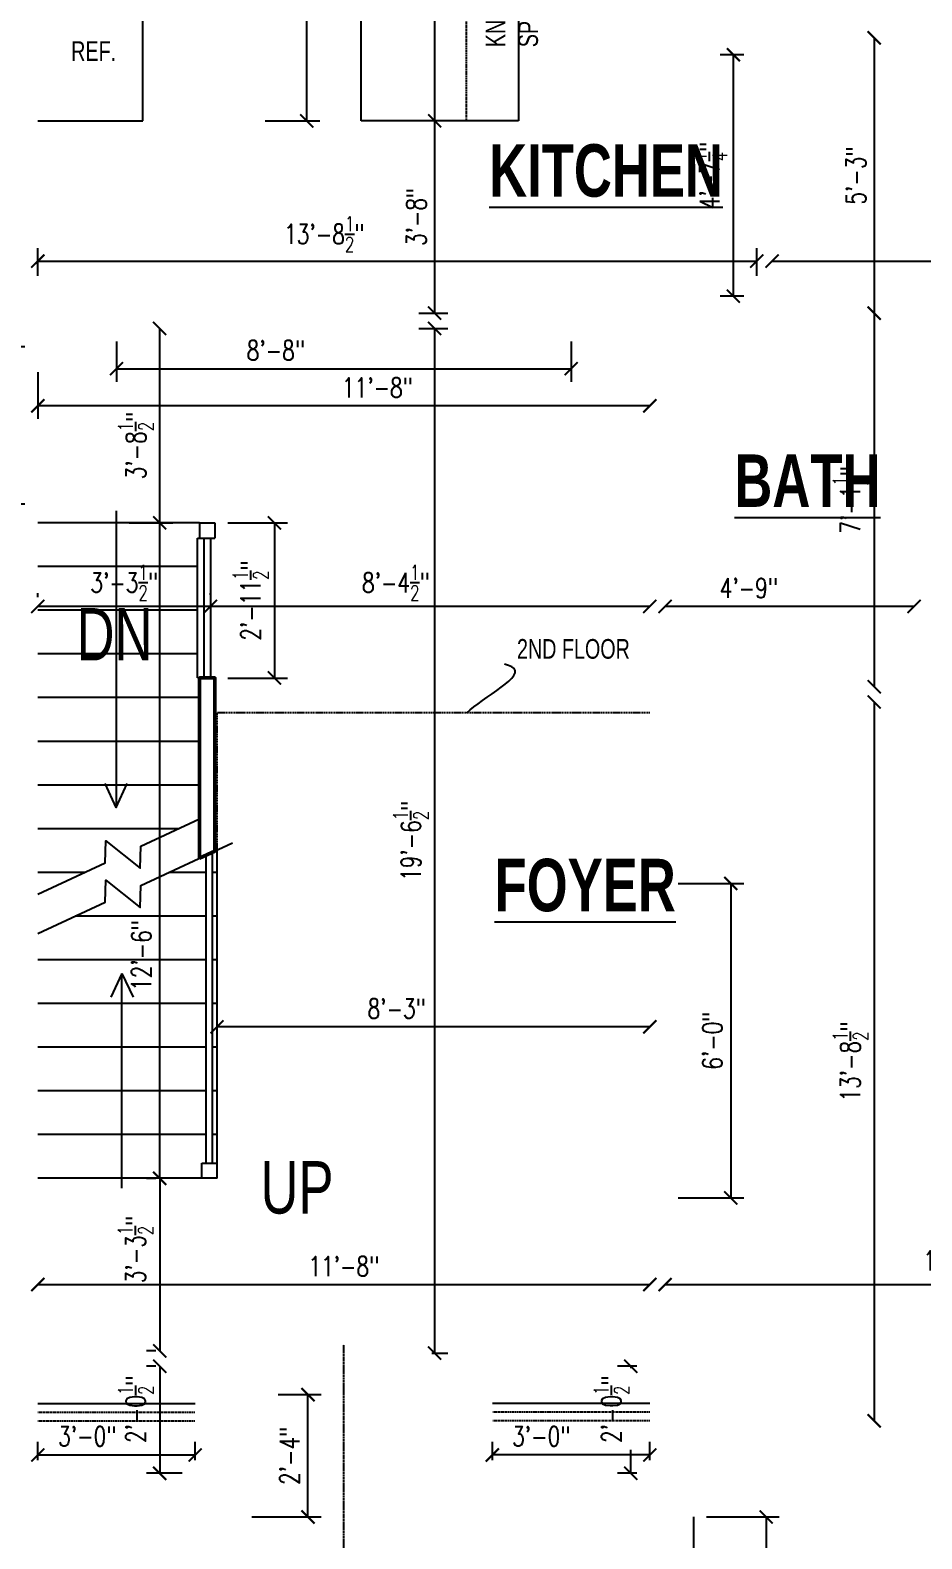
# Model space of a CAD drawing. Header units: inches. Extents: x 43 to 7578, y 1297 to 3809.
# Drawn here: x 532.2 to 736.2, y 1531.6 to 1876.9 of the extents above; entities that cross this region are included whole.
import ezdxf

# ---------------------------------------------------------------- set-up
doc = ezdxf.new("R2010")
doc.units = ezdxf.units.IN
doc.header["$LTSCALE"] = 0.5
doc.header["$MEASUREMENT"] = 0
for name, pattern in [('CENTER2', [1.125, 0.75, -0.125, 0.125, -0.125]), ('DASHED', [0.75, 0.5, -0.25]), ('HIDDEN2', [0.1875, 0.125, -0.0625])]:
    doc.linetypes.add(name, pattern=pattern)
doc.layers.add('A-Wall', color=113, linetype='Continuous', lineweight=50)
doc.styles.add('Annotative', font='romans.shx', dxfattribs={"width": 0.75})
doc.styles.add('Arch-Dim', font='romans.shx', dxfattribs={"width": 0.75})
doc.dimstyles.new('Annotative', dxfattribs={"dimscale": 96, "dimtxt": 0.09375, "dimasz": 0.0625, "dimexe": 0.0625, "dimexo": 0.0625, "dimgap": 0.03125, "dimtad": 1, "dimdec": 4, "dimzin": 3, "dimdsep": 46, "dimlunit": 4, "dimtxsty": 'Arch-Dim', "dimblk": 'ARCHTICK', "dimcen": 0.09375, "dimazin": 2, "dimtfac": 0.75, "dimtdec": 4, "dimtix": 1, "dimtmove": 2, "dimatfit": 3, "dimfxl": 1, "dimtolj": 1, "dimtzin": 0, "dimarcsym": 0})
doc.dimstyles.new('Annotative$7', dxfattribs={"dimscale": 96, "dimtxt": 0.09375, "dimasz": 0.0625, "dimexe": 0.0625, "dimexo": 0.0625, "dimgap": 0.03125, "dimtad": 0, "dimdec": 4, "dimzin": 3, "dimdsep": 46, "dimlunit": 4, "dimtxsty": 'Arch-Dim', "dimblk": 'ARCHTICK', "dimcen": 0.09375, "dimazin": 2, "dimtfac": 0.75, "dimtdec": 4, "dimtix": 1, "dimtmove": 2, "dimatfit": 3, "dimfxl": 1, "dimtolj": 1, "dimtzin": 0, "dimarcsym": 0})

# ---------------------------------------------------------------- blocks, each defined once
blk = doc.blocks.new('_ArchTick')
at = {"color": 0, "linetype": 'ByBlock', "const_width": 0.15}
blk.add_lwpolyline([(-0.5, -0.5), (0.5, 0.5)], dxfattribs=at)
blk = doc.blocks.new('*D209')
at = {"color": 0, "lineweight": -2, "transparency": 16777216}
for p, q in [((1007.95, 1759.83), (1007.95, 1369.59)), ((399.95, 1606.24), (399.95, 1369.59)), ((399.95, 1372.59), (1007.95, 1372.59))]:
    blk.add_line(p, q, dxfattribs=at)
at = {"layer": 'Defpoints', "color": 0, "transparency": 16777216}
for p in [(1007.95, 1762.83), (399.95, 1609.24), (1007.95, 1372.59)]:
    blk.add_point(p, dxfattribs=at)
at = {"color": 0, "lineweight": -2, "transparency": 16777216, "xscale": 3, "yscale": 3, "zscale": 3, "rotation": 180}
blk.add_blockref('_ArchTick', (399.95, 1372.59), dxfattribs=at)
at = {"color": 0, "lineweight": -2, "transparency": 16777216, "xscale": 3, "yscale": 3, "zscale": 3}
blk.add_blockref('_ArchTick', (1007.95, 1372.59), dxfattribs=at)
at = {"color": 0, "transparency": 16777216, "insert": (703.95, 1376.77), "char_height": 4.5, "attachment_point": 5, "style": 'Arch-Dim'}
blk.add_mtext('\\A1;50\'-8"', dxfattribs=at)
blk = doc.blocks.new('*D219')
at = {"color": 0, "lineweight": -2, "transparency": 16777216}
blk.add_line((734.45, 1745), (677.47, 1745), dxfattribs=at)
at = {"layer": 'Defpoints', "color": 0, "transparency": 16777216}
for p in [(677.47, 1745), (677.47, 1745), (734.45, 1745)]:
    blk.add_point(p, dxfattribs=at)
at = {"color": 0, "lineweight": -2, "transparency": 16777216, "xscale": 3, "yscale": 3, "zscale": 3, "rotation": 180}
blk.add_blockref('_ArchTick', (677.47, 1745), dxfattribs=at)
at = {"color": 0, "lineweight": -2, "transparency": 16777216, "xscale": 3, "yscale": 3, "zscale": 3}
blk.add_blockref('_ArchTick', (734.45, 1745), dxfattribs=at)
at = {"color": 0, "transparency": 16777216, "insert": (696.62, 1749.18), "char_height": 4.5, "attachment_point": 5, "style": 'Arch-Dim'}
blk.add_mtext('\\A1;4\'-9"', dxfattribs=at)
blk = doc.blocks.new('*D220')
at = {"color": 0, "lineweight": -2, "transparency": 16777216}
for p, q in [((573.45, 1747.62), (573.45, 1748)), ((673.97, 1745), (573.45, 1745))]:
    blk.add_line(p, q, dxfattribs=at)
at = {"layer": 'Defpoints', "color": 0, "transparency": 16777216}
for p in [(573.45, 1745), (573.45, 1744.62), (673.97, 1745)]:
    blk.add_point(p, dxfattribs=at)
at = {"color": 0, "lineweight": -2, "transparency": 16777216, "xscale": 3, "yscale": 3, "zscale": 3, "rotation": 180}
blk.add_blockref('_ArchTick', (573.45, 1745), dxfattribs=at)
at = {"color": 0, "lineweight": -2, "transparency": 16777216, "xscale": 3, "yscale": 3, "zscale": 3}
blk.add_blockref('_ArchTick', (673.97, 1745), dxfattribs=at)
at = {"color": 0, "transparency": 16777216, "insert": (615.86, 1750.44), "char_height": 4.5, "attachment_point": 5, "style": 'Arch-Dim'}
blk.add_mtext('\\A1;8\'-4{\\H0.750000x;\\S1/2;}"', dxfattribs=at)
blk = doc.blocks.new('*D221')
at = {"color": 0, "lineweight": -2, "transparency": 16777216}
for p, q in [((533.95, 1747.12), (533.95, 1748)), ((573.45, 1747.62), (573.45, 1748)), ((573.45, 1745), (533.95, 1745))]:
    blk.add_line(p, q, dxfattribs=at)
at = {"layer": 'Defpoints', "color": 0, "transparency": 16777216}
for p in [(533.95, 1745), (533.95, 1744.12), (573.45, 1744.62)]:
    blk.add_point(p, dxfattribs=at)
at = {"color": 0, "lineweight": -2, "transparency": 16777216, "xscale": 3, "yscale": 3, "zscale": 3, "rotation": 180}
blk.add_blockref('_ArchTick', (533.95, 1745), dxfattribs=at)
at = {"color": 0, "lineweight": -2, "transparency": 16777216, "xscale": 3, "yscale": 3, "zscale": 3}
blk.add_blockref('_ArchTick', (573.45, 1745), dxfattribs=at)
at = {"color": 0, "transparency": 16777216, "insert": (553.7, 1750.44), "char_height": 4.5, "attachment_point": 5, "style": 'Arch-Dim'}
blk.add_mtext('\\A1;3\'-3{\\H0.750000x;\\S1/2;}"', dxfattribs=at)
blk = doc.blocks.new('*D224')
at = {"color": 0, "lineweight": -2, "transparency": 16777216}
for p, q in [((533.95, 1549.62), (533.95, 1553.81)), ((569.95, 1549.62), (569.95, 1553.81)), ((533.95, 1550.81), (569.95, 1550.81))]:
    blk.add_line(p, q, dxfattribs=at)
at = {"layer": 'Defpoints', "color": 0, "transparency": 16777216}
for p in [(569.95, 1550.81), (533.95, 1546.62), (569.95, 1546.62)]:
    blk.add_point(p, dxfattribs=at)
at = {"color": 0, "lineweight": -2, "transparency": 16777216, "xscale": 3, "yscale": 3, "zscale": 3, "rotation": 180}
blk.add_blockref('_ArchTick', (533.95, 1550.81), dxfattribs=at)
at = {"color": 0, "lineweight": -2, "transparency": 16777216, "xscale": 3, "yscale": 3, "zscale": 3}
blk.add_blockref('_ArchTick', (569.95, 1550.81), dxfattribs=at)
at = {"color": 0, "transparency": 16777216, "insert": (545.26, 1555.1), "char_height": 4.5, "attachment_point": 5, "style": 'Arch-Dim'}
blk.add_mtext('\\A1;3\'-0"', dxfattribs=at)
blk = doc.blocks.new('*D225')
at = {"color": 0, "lineweight": -2, "transparency": 16777216}
for p, q in [((560.95, 1571.12), (558.83, 1571.12)), ((561.83, 1571.12), (561.83, 1546.62)), ((566.95, 1546.62), (558.83, 1546.62))]:
    blk.add_line(p, q, dxfattribs=at)
at = {"layer": 'Defpoints', "color": 0, "transparency": 16777216}
for p in [(563.95, 1571.12), (561.83, 1546.62), (569.95, 1546.62)]:
    blk.add_point(p, dxfattribs=at)
at = {"color": 0, "lineweight": -2, "transparency": 16777216, "xscale": 3, "yscale": 3, "zscale": 3}
for p, rotation in [((561.83, 1571.12), 90), ((561.83, 1546.62), 270)]:
    blk.add_blockref('_ArchTick', p, dxfattribs=dict(at, rotation=rotation))
at = {"color": 0, "transparency": 16777216, "insert": (556.36, 1561.27), "char_height": 4.5, "attachment_point": 5, "rotation": 90, "style": 'Arch-Dim'}
blk.add_mtext('\\A1;2\'-0{\\H0.750000x;\\S1/2;}"', dxfattribs=at)
blk = doc.blocks.new('*D226')
at = {"color": 0, "lineweight": -2, "transparency": 16777216}
for p, q in [((637.95, 1549.63), (637.95, 1553.81)), ((673.97, 1549.63), (673.97, 1553.81)), ((673.97, 1550.81), (637.95, 1550.81))]:
    blk.add_line(p, q, dxfattribs=at)
at = {"layer": 'Defpoints', "color": 0, "transparency": 16777216}
for p in [(637.95, 1550.81), (637.95, 1546.63), (673.97, 1546.63)]:
    blk.add_point(p, dxfattribs=at)
at = {"color": 0, "lineweight": -2, "transparency": 16777216, "xscale": 3, "yscale": 3, "zscale": 3, "rotation": 180}
blk.add_blockref('_ArchTick', (637.95, 1550.81), dxfattribs=at)
at = {"color": 0, "lineweight": -2, "transparency": 16777216, "xscale": 3, "yscale": 3, "zscale": 3}
blk.add_blockref('_ArchTick', (673.97, 1550.81), dxfattribs=at)
at = {"color": 0, "transparency": 16777216, "insert": (649.13, 1555.08), "char_height": 4.5, "attachment_point": 5, "style": 'Arch-Dim'}
blk.add_mtext('\\A1;3\'-0"', dxfattribs=at)
blk = doc.blocks.new('*D227')
at = {"color": 0, "lineweight": -2, "transparency": 16777216}
for p, q in [((670.97, 1571.12), (666.61, 1571.12)), ((669.61, 1571.12), (669.61, 1570.66)), ((669.61, 1546.63), (669.61, 1551.95)), ((670.97, 1546.63), (666.61, 1546.63))]:
    blk.add_line(p, q, dxfattribs=at)
at = {"layer": 'Defpoints', "color": 0, "transparency": 16777216}
for p in [(673.97, 1571.12), (669.61, 1546.63), (673.97, 1546.63)]:
    blk.add_point(p, dxfattribs=at)
at = {"color": 0, "lineweight": -2, "transparency": 16777216, "xscale": 3, "yscale": 3, "zscale": 3}
for p, rotation in [((669.61, 1571.12), 90), ((669.61, 1546.63), 270)]:
    blk.add_blockref('_ArchTick', p, dxfattribs=dict(at, rotation=rotation))
at = {"color": 0, "transparency": 16777216, "insert": (665.19, 1561.3), "char_height": 4.5, "attachment_point": 5, "rotation": 90, "style": 'Arch-Dim'}
blk.add_mtext('\\A1;2\'-0{\\H0.750000x;\\S1/2;}"', dxfattribs=at)
blk = doc.blocks.new('*D228')
at = {"color": 0, "lineweight": -2, "transparency": 16777216}
blk.add_line((533.95, 1589.81), (673.97, 1589.81), dxfattribs=at)
at = {"layer": 'Defpoints', "color": 0, "transparency": 16777216}
for p in [(533.95, 1589.81), (673.97, 1589.81), (673.97, 1589.81)]:
    blk.add_point(p, dxfattribs=at)
at = {"color": 0, "lineweight": -2, "transparency": 16777216, "xscale": 3, "yscale": 3, "zscale": 3, "rotation": 180}
blk.add_blockref('_ArchTick', (533.95, 1589.81), dxfattribs=at)
at = {"color": 0, "lineweight": -2, "transparency": 16777216, "xscale": 3, "yscale": 3, "zscale": 3}
blk.add_blockref('_ArchTick', (673.97, 1589.81), dxfattribs=at)
at = {"color": 0, "transparency": 16777216, "insert": (603.96, 1593.99), "char_height": 4.5, "attachment_point": 5, "style": 'Arch-Dim'}
blk.add_mtext('\\A1;11\'-8"', dxfattribs=at)
blk = doc.blocks.new('*D229')
at = {"color": 0, "lineweight": -2, "transparency": 16777216}
blk.add_line((677.47, 1589.81), (813.95, 1589.81), dxfattribs=at)
at = {"layer": 'Defpoints', "color": 0, "transparency": 16777216}
for p in [(677.47, 1589.81), (813.95, 1589.81), (813.95, 1589.81)]:
    blk.add_point(p, dxfattribs=at)
at = {"color": 0, "lineweight": -2, "transparency": 16777216, "xscale": 3, "yscale": 3, "zscale": 3, "rotation": 180}
blk.add_blockref('_ArchTick', (677.47, 1589.81), dxfattribs=at)
at = {"color": 0, "lineweight": -2, "transparency": 16777216, "xscale": 3, "yscale": 3, "zscale": 3}
blk.add_blockref('_ArchTick', (813.95, 1589.81), dxfattribs=at)
at = {"color": 0, "transparency": 16777216, "insert": (745.71, 1595.25), "char_height": 4.5, "attachment_point": 5, "style": 'Arch-Dim'}
blk.add_mtext('\\A1;11\'-4{\\H0.750000x;\\S1/2;}"', dxfattribs=at)
blk = doc.blocks.new('*D233')
at = {"color": 0, "lineweight": -2, "transparency": 16777216}
blk.add_line((725.3, 1875.12), (725.3, 1812.12), dxfattribs=at)
at = {"layer": 'Defpoints', "color": 0, "transparency": 16777216}
for p in [(725.3, 1875.12), (725.3, 1812.12), (725.3, 1812.12)]:
    blk.add_point(p, dxfattribs=at)
at = {"color": 0, "lineweight": -2, "transparency": 16777216, "xscale": 3, "yscale": 3, "zscale": 3}
for p, rotation in [((725.3, 1875.12), 90), ((725.3, 1812.12), 270)]:
    blk.add_blockref('_ArchTick', p, dxfattribs=dict(at, rotation=rotation))
at = {"color": 0, "transparency": 16777216, "insert": (721.12, 1843.62), "char_height": 4.5, "attachment_point": 5, "rotation": 90, "style": 'Arch-Dim'}
blk.add_mtext('\\A1;5\'-3"', dxfattribs=at)
blk = doc.blocks.new('*D234')
at = {"color": 0, "lineweight": -2, "transparency": 16777216}
blk.add_line((725.3, 1812.12), (725.3, 1726.62), dxfattribs=at)
at = {"layer": 'Defpoints', "color": 0, "transparency": 16777216}
for p in [(725.3, 1812.12), (725.3, 1726.62), (725.3, 1726.62)]:
    blk.add_point(p, dxfattribs=at)
at = {"color": 0, "lineweight": -2, "transparency": 16777216, "xscale": 3, "yscale": 3, "zscale": 3}
for p, rotation in [((725.3, 1812.12), 90), ((725.3, 1726.62), 270)]:
    blk.add_blockref('_ArchTick', p, dxfattribs=dict(at, rotation=rotation))
at = {"color": 0, "transparency": 16777216, "insert": (719.86, 1769.38), "char_height": 4.5, "attachment_point": 5, "rotation": 90, "style": 'Arch-Dim'}
blk.add_mtext('\\A1;7\'-1{\\H0.750000x;\\S1/2;}"', dxfattribs=at)
blk = doc.blocks.new('*D235')
at = {"color": 0, "lineweight": -2, "transparency": 16777216}
blk.add_line((725.3, 1723.12), (725.3, 1558.62), dxfattribs=at)
at = {"layer": 'Defpoints', "color": 0, "transparency": 16777216}
for p in [(725.3, 1723.12), (725.3, 1558.62), (725.3, 1558.62)]:
    blk.add_point(p, dxfattribs=at)
at = {"color": 0, "lineweight": -2, "transparency": 16777216, "xscale": 3, "yscale": 3, "zscale": 3}
for p, rotation in [((725.3, 1723.12), 90), ((725.3, 1558.62), 270)]:
    blk.add_blockref('_ArchTick', p, dxfattribs=dict(at, rotation=rotation))
at = {"color": 0, "transparency": 16777216, "insert": (719.86, 1640.88), "char_height": 4.5, "attachment_point": 5, "rotation": 90, "style": 'Arch-Dim'}
blk.add_mtext('\\A1;13\'-8{\\H0.750000x;\\S1/2;}"', dxfattribs=at)
blk = doc.blocks.new('*D239')
at = {"color": 0, "lineweight": -2, "transparency": 16777216}
for p, q in [((624.74, 1940.12), (624.74, 1856.12)), ((622.95, 1856.12), (621.74, 1856.12))]:
    blk.add_line(p, q, dxfattribs=at)
at = {"layer": 'Defpoints', "color": 0, "transparency": 16777216}
for p in [(624.74, 1940.12), (624.74, 1856.12), (625.95, 1856.12)]:
    blk.add_point(p, dxfattribs=at)
at = {"color": 0, "lineweight": -2, "transparency": 16777216, "xscale": 3, "yscale": 3, "zscale": 3}
for p, rotation in [((624.74, 1940.12), 90), ((624.74, 1856.12), 270)]:
    blk.add_blockref('_ArchTick', p, dxfattribs=dict(at, rotation=rotation))
at = {"color": 0, "transparency": 16777216, "insert": (620.56, 1891.29), "char_height": 4.5, "attachment_point": 5, "rotation": 90, "style": 'Arch-Dim'}
blk.add_mtext('\\A1;7\'-0"', dxfattribs=at)
blk = doc.blocks.new('*D240')
at = {"color": 0, "lineweight": -2, "transparency": 16777216}
for p, q in [((622.95, 1856.12), (621.74, 1856.12)), ((624.74, 1856.12), (624.74, 1812.12)), ((621.14, 1812.12), (627.74, 1812.12))]:
    blk.add_line(p, q, dxfattribs=at)
at = {"layer": 'Defpoints', "color": 0, "transparency": 16777216}
for p in [(625.95, 1856.12), (618.14, 1812.12), (624.74, 1812.12)]:
    blk.add_point(p, dxfattribs=at)
at = {"color": 0, "lineweight": -2, "transparency": 16777216, "xscale": 3, "yscale": 3, "zscale": 3}
for p, rotation in [((624.74, 1856.12), 90), ((624.74, 1812.12), 270)]:
    blk.add_blockref('_ArchTick', p, dxfattribs=dict(at, rotation=rotation))
at = {"color": 0, "transparency": 16777216, "insert": (620.56, 1834.12), "char_height": 4.5, "attachment_point": 5, "rotation": 90, "style": 'Arch-Dim'}
blk.add_mtext('\\A1;3\'-8"', dxfattribs=at)
blk = doc.blocks.new('*D241')
at = {"color": 0, "lineweight": -2, "transparency": 16777216}
for p, q in [((621.14, 1808.62), (627.74, 1808.62)), ((624.74, 1808.62), (624.74, 1574.12)), ((624.08, 1574.12), (627.74, 1574.12))]:
    blk.add_line(p, q, dxfattribs=at)
at = {"layer": 'Defpoints', "color": 0, "transparency": 16777216}
for p in [(618.14, 1808.62), (621.08, 1574.12), (624.74, 1574.12)]:
    blk.add_point(p, dxfattribs=at)
at = {"color": 0, "lineweight": -2, "transparency": 16777216, "xscale": 3, "yscale": 3, "zscale": 3}
for p, rotation in [((624.74, 1808.62), 90), ((624.74, 1574.12), 270)]:
    blk.add_blockref('_ArchTick', p, dxfattribs=dict(at, rotation=rotation))
at = {"color": 0, "transparency": 16777216, "insert": (619.31, 1691.38), "char_height": 4.5, "attachment_point": 5, "rotation": 90, "style": 'Arch-Dim'}
blk.add_mtext('\\A1;19\'-6{\\H0.750000x;\\S1/2;}"', dxfattribs=at)
blk = doc.blocks.new('*D247')
at = {"color": 0, "lineweight": -2, "transparency": 16777216}
for p, q in [((533.95, 1820.62), (533.95, 1827.02)), ((698.45, 1820.62), (698.45, 1827.02)), ((533.95, 1824.02), (698.45, 1824.02))]:
    blk.add_line(p, q, dxfattribs=at)
at = {"layer": 'Defpoints', "color": 0, "transparency": 16777216}
for p in [(698.45, 1824.02), (533.95, 1817.62), (698.45, 1817.62)]:
    blk.add_point(p, dxfattribs=at)
at = {"color": 0, "lineweight": -2, "transparency": 16777216, "xscale": 3, "yscale": 3, "zscale": 3, "rotation": 180}
blk.add_blockref('_ArchTick', (533.95, 1824.02), dxfattribs=at)
at = {"color": 0, "lineweight": -2, "transparency": 16777216, "xscale": 3, "yscale": 3, "zscale": 3}
blk.add_blockref('_ArchTick', (698.45, 1824.02), dxfattribs=at)
at = {"color": 0, "transparency": 16777216, "insert": (599.5, 1830.2), "char_height": 4.5, "attachment_point": 5, "style": 'Arch-Dim'}
blk.add_mtext('\\A1;13\'-8{\\H0.750000x;\\S1/2;}"', dxfattribs=at)
blk = doc.blocks.new('*D248')
at = {"color": 0, "lineweight": -2, "transparency": 16777216}
blk.add_line((701.95, 1824.02), (797.95, 1824.02), dxfattribs=at)
at = {"layer": 'Defpoints', "color": 0, "transparency": 16777216}
for p in [(701.95, 1824.02), (797.95, 1824.02), (797.95, 1824.02)]:
    blk.add_point(p, dxfattribs=at)
at = {"color": 0, "lineweight": -2, "transparency": 16777216, "xscale": 3, "yscale": 3, "zscale": 3, "rotation": 180}
blk.add_blockref('_ArchTick', (701.95, 1824.02), dxfattribs=at)
at = {"color": 0, "lineweight": -2, "transparency": 16777216, "xscale": 3, "yscale": 3, "zscale": 3}
blk.add_blockref('_ArchTick', (797.95, 1824.02), dxfattribs=at)
at = {"color": 0, "transparency": 16777216, "insert": (749.95, 1828.2), "char_height": 4.5, "attachment_point": 5, "style": 'Arch-Dim'}
blk.add_mtext('\\A1;8\'-0"', dxfattribs=at)
blk = doc.blocks.new('*D249')
at = {"color": 0, "lineweight": -2, "transparency": 16777216}
for p, q in [((574.95, 1648.62), (574.95, 1651.78)), ((673.97, 1648.78), (574.95, 1648.78))]:
    blk.add_line(p, q, dxfattribs=at)
at = {"layer": 'Defpoints', "color": 0, "transparency": 16777216}
for p in [(574.95, 1648.78), (673.97, 1648.78), (574.95, 1645.62)]:
    blk.add_point(p, dxfattribs=at)
at = {"color": 0, "lineweight": -2, "transparency": 16777216, "xscale": 3, "yscale": 3, "zscale": 3, "rotation": 180}
blk.add_blockref('_ArchTick', (574.95, 1648.78), dxfattribs=at)
at = {"color": 0, "lineweight": -2, "transparency": 16777216, "xscale": 3, "yscale": 3, "zscale": 3}
blk.add_blockref('_ArchTick', (673.97, 1648.78), dxfattribs=at)
at = {"color": 0, "transparency": 16777216, "insert": (616.04, 1652.96), "char_height": 4.5, "attachment_point": 5, "style": 'Arch-Dim'}
blk.add_mtext('\\A1;8\'-3"', dxfattribs=at)
blk = doc.blocks.new('*D250')
at = {"color": 0, "lineweight": -2, "transparency": 16777216}
for p, q in [((533.95, 1798.62), (533.95, 1787.9)), ((673.97, 1790.9), (533.95, 1790.9))]:
    blk.add_line(p, q, dxfattribs=at)
at = {"layer": 'Defpoints', "color": 0, "transparency": 16777216}
for p in [(533.95, 1801.62), (533.95, 1790.9), (673.97, 1790.9)]:
    blk.add_point(p, dxfattribs=at)
at = {"color": 0, "lineweight": -2, "transparency": 16777216, "xscale": 3, "yscale": 3, "zscale": 3, "rotation": 180}
blk.add_blockref('_ArchTick', (533.95, 1790.9), dxfattribs=at)
at = {"color": 0, "lineweight": -2, "transparency": 16777216, "xscale": 3, "yscale": 3, "zscale": 3}
blk.add_blockref('_ArchTick', (673.97, 1790.9), dxfattribs=at)
at = {"color": 0, "transparency": 16777216, "insert": (611.63, 1795.08), "char_height": 4.5, "attachment_point": 5, "style": 'Arch-Dim'}
blk.add_mtext('\\A1;11\'-8"', dxfattribs=at)
blk = doc.blocks.new('*D264')
at = {"color": 0, "lineweight": -2, "transparency": 16777216}
for p, q in [((695.45, 1871.25), (690.09, 1871.25)), ((693.09, 1816), (693.09, 1871.25)), ((695.45, 1816), (690.09, 1816))]:
    blk.add_line(p, q, dxfattribs=at)
at = {"layer": 'Defpoints', "color": 0, "transparency": 16777216}
for p in [(693.09, 1871.25), (698.45, 1871.25), (698.45, 1816)]:
    blk.add_point(p, dxfattribs=at)
at = {"color": 0, "lineweight": -2, "transparency": 16777216, "xscale": 3, "yscale": 3, "zscale": 3}
for p, rotation in [((693.09, 1871.25), 90), ((693.09, 1816), 270)]:
    blk.add_blockref('_ArchTick', p, dxfattribs=dict(at, rotation=rotation))
at = {"color": 0, "transparency": 16777216, "insert": (687.65, 1843.62), "char_height": 4.5, "attachment_point": 5, "rotation": 90, "style": 'Arch-Dim'}
blk.add_mtext('\\A1;4\'-7{\\H0.750000x;\\S1/4;}"', dxfattribs=at)
blk = doc.blocks.new('*D474')
at = {"color": 0, "lineweight": -2, "transparency": 16777216}
for p, q in [((551.95, 1805.62), (551.95, 1796.41)), ((655.97, 1805.62), (655.97, 1796.41)), ((551.95, 1799.41), (655.97, 1799.41))]:
    blk.add_line(p, q, dxfattribs=at)
at = {"layer": 'Defpoints', "color": 0, "transparency": 16777216}
for p in [(551.95, 1808.62), (655.97, 1808.62), (655.97, 1799.41)]:
    blk.add_point(p, dxfattribs=at)
at = {"color": 0, "lineweight": -2, "transparency": 16777216, "xscale": 3, "yscale": 3, "zscale": 3, "rotation": 180}
blk.add_blockref('_ArchTick', (551.95, 1799.41), dxfattribs=at)
at = {"color": 0, "lineweight": -2, "transparency": 16777216, "xscale": 3, "yscale": 3, "zscale": 3}
blk.add_blockref('_ArchTick', (655.97, 1799.41), dxfattribs=at)
at = {"color": 0, "transparency": 16777216, "insert": (588.41, 1803.59), "char_height": 4.5, "attachment_point": 5, "style": 'Arch-Dim'}
blk.add_mtext('\\A1;8\'-8"', dxfattribs=at)
blk = doc.blocks.new('*D475')
at = {"color": 0, "lineweight": -2, "transparency": 16777216}
for p, q in [((680.47, 1681.62), (695.49, 1681.62)), ((692.49, 1681.62), (692.49, 1609.62)), ((680.47, 1609.62), (695.49, 1609.62))]:
    blk.add_line(p, q, dxfattribs=at)
at = {"layer": 'Defpoints', "color": 0, "transparency": 16777216}
for p in [(677.47, 1681.62), (677.47, 1609.62), (692.49, 1609.62)]:
    blk.add_point(p, dxfattribs=at)
at = {"color": 0, "lineweight": -2, "transparency": 16777216, "xscale": 3, "yscale": 3, "zscale": 3}
for p, rotation in [((692.49, 1681.62), 90), ((692.49, 1609.62), 270)]:
    blk.add_blockref('_ArchTick', p, dxfattribs=dict(at, rotation=rotation))
at = {"color": 0, "transparency": 16777216, "insert": (688.31, 1645.62), "char_height": 4.5, "attachment_point": 5, "rotation": 90, "style": 'Arch-Dim'}
blk.add_mtext('\\A1;6\'-0"', dxfattribs=at)
blk = doc.blocks.new('*D483')
at = {"color": 0, "lineweight": -2, "transparency": 16777216}
for p, q in [((585.93, 2006.12), (598.49, 2006.12)), ((595.49, 1856.12), (595.49, 2006.12)), ((585.93, 1856.12), (598.49, 1856.12))]:
    blk.add_line(p, q, dxfattribs=at)
at = {"layer": 'Defpoints', "color": 0, "transparency": 16777216}
for p in [(582.93, 2006.12), (595.49, 2006.12), (582.93, 1856.12)]:
    blk.add_point(p, dxfattribs=at)
at = {"color": 0, "lineweight": -2, "transparency": 16777216, "xscale": 3, "yscale": 3, "zscale": 3}
for p, rotation in [((595.49, 2006.12), 90), ((595.49, 1856.12), 270)]:
    blk.add_blockref('_ArchTick', p, dxfattribs=dict(at, rotation=rotation))
at = {"color": 0, "transparency": 16777216, "insert": (591.31, 1931.12), "char_height": 4.5, "attachment_point": 5, "rotation": 90, "style": 'Arch-Dim'}
blk.add_mtext('\\A1;12\'-6"', dxfattribs=at)
blk = doc.blocks.new('*D486')
at = {"color": 0, "lineweight": -2, "transparency": 16777216}
for p, q in [((554.87, 1764.12), (564.83, 1764.12)), ((561.83, 1614.12), (561.83, 1764.12)), ((560.95, 1614.12), (558.83, 1614.12))]:
    blk.add_line(p, q, dxfattribs=at)
at = {"layer": 'Defpoints', "color": 0, "transparency": 16777216}
for p in [(551.87, 1764.12), (561.83, 1764.12), (563.95, 1614.12)]:
    blk.add_point(p, dxfattribs=at)
at = {"color": 0, "lineweight": -2, "transparency": 16777216, "xscale": 3, "yscale": 3, "zscale": 3}
for p, rotation in [((561.83, 1764.12), 90), ((561.83, 1614.12), 270)]:
    blk.add_blockref('_ArchTick', p, dxfattribs=dict(at, rotation=rotation))
at = {"color": 0, "transparency": 16777216, "insert": (557.66, 1665.12), "char_height": 4.5, "attachment_point": 5, "rotation": 90, "style": 'Arch-Dim'}
blk.add_mtext('\\A1;12\'-6"', dxfattribs=at)
blk = doc.blocks.new('*D487')
at = {"color": 0, "lineweight": -2, "transparency": 16777216}
for p, q in [((561.83, 1764.12), (561.83, 1808.62)), ((554.87, 1764.12), (564.83, 1764.12))]:
    blk.add_line(p, q, dxfattribs=at)
at = {"layer": 'Defpoints', "color": 0, "transparency": 16777216}
for p in [(561.83, 1808.62), (561.83, 1808.62), (551.87, 1764.12)]:
    blk.add_point(p, dxfattribs=at)
at = {"color": 0, "lineweight": -2, "transparency": 16777216, "xscale": 3, "yscale": 3, "zscale": 3}
for p, rotation in [((561.83, 1808.62), 90), ((561.83, 1764.12), 270)]:
    blk.add_blockref('_ArchTick', p, dxfattribs=dict(at, rotation=rotation))
at = {"color": 0, "transparency": 16777216, "insert": (556.4, 1781.84), "char_height": 4.5, "attachment_point": 5, "rotation": 90, "style": 'Arch-Dim'}
blk.add_mtext('\\A1;3\'-8{\\H0.750000x;\\S1/2;}"', dxfattribs=at)
blk = doc.blocks.new('*D488')
at = {"color": 0, "lineweight": -2, "transparency": 16777216}
for p, q in [((577.45, 1764.12), (591.08, 1764.12)), ((588.08, 1764.12), (588.08, 1728.62)), ((577.45, 1728.62), (591.08, 1728.62))]:
    blk.add_line(p, q, dxfattribs=at)
at = {"layer": 'Defpoints', "color": 0, "transparency": 16777216}
for p in [(574.45, 1764.12), (574.45, 1728.62), (588.08, 1728.62)]:
    blk.add_point(p, dxfattribs=at)
at = {"color": 0, "lineweight": -2, "transparency": 16777216, "xscale": 3, "yscale": 3, "zscale": 3}
for p, rotation in [((588.08, 1764.12), 90), ((588.08, 1728.62), 270)]:
    blk.add_blockref('_ArchTick', p, dxfattribs=dict(at, rotation=rotation))
at = {"color": 0, "transparency": 16777216, "insert": (582.65, 1746.37), "char_height": 4.5, "attachment_point": 5, "rotation": 90, "style": 'Arch-Dim'}
blk.add_mtext('\\A1;2\'-11{\\H0.750000x;\\S1/2;}"', dxfattribs=at)
blk = doc.blocks.new('*D493')
at = {"color": 0, "lineweight": -2, "transparency": 16777216}
for p, q in [((560.95, 1614.12), (558.83, 1614.12)), ((561.83, 1614.12), (561.83, 1574.62)), ((560.95, 1574.62), (558.83, 1574.62))]:
    blk.add_line(p, q, dxfattribs=at)
at = {"layer": 'Defpoints', "color": 0, "transparency": 16777216}
for p in [(563.95, 1614.12), (561.83, 1574.62), (563.95, 1574.62)]:
    blk.add_point(p, dxfattribs=at)
at = {"color": 0, "lineweight": -2, "transparency": 16777216, "xscale": 3, "yscale": 3, "zscale": 3}
for p, rotation in [((561.83, 1614.12), 90), ((561.83, 1574.62), 270)]:
    blk.add_blockref('_ArchTick', p, dxfattribs=dict(at, rotation=rotation))
at = {"color": 0, "transparency": 16777216, "insert": (556.32, 1597.86), "char_height": 4.5, "attachment_point": 5, "rotation": 90, "style": 'Arch-Dim'}
blk.add_mtext('\\A1;3\'-3{\\H0.750000x;\\S1/2;}"', dxfattribs=at)
blk = doc.blocks.new('*D502')
at = {"color": 0, "lineweight": -2, "transparency": 16777216}
for p, q in [((530.95, 1804.38), (521.73, 1804.38)), ((524.73, 1804.38), (524.73, 1768.38)), ((530.95, 1768.38), (521.73, 1768.38))]:
    blk.add_line(p, q, dxfattribs=at)
at = {"layer": 'Defpoints', "color": 0, "transparency": 16777216}
for p in [(533.95, 1804.38), (524.73, 1768.38), (533.95, 1768.38)]:
    blk.add_point(p, dxfattribs=at)
at = {"color": 0, "lineweight": -2, "transparency": 16777216, "xscale": 3, "yscale": 3, "zscale": 3}
for p, rotation in [((524.73, 1804.38), 90), ((524.73, 1768.38), 270)]:
    blk.add_blockref('_ArchTick', p, dxfattribs=dict(at, rotation=rotation))
at = {"color": 0, "transparency": 16777216, "insert": (520.55, 1778.2), "char_height": 4.5, "attachment_point": 5, "rotation": 90, "style": 'Arch-Dim'}
blk.add_mtext('\\A1;3\'-0"', dxfattribs=at)
blk = doc.blocks.new('*D779')
at = {"color": 0, "lineweight": -2, "transparency": 16777216}
for p, q in [((588.95, 1564.62), (598.76, 1564.62)), ((595.76, 1536.62), (595.76, 1564.62)), ((582.95, 1536.62), (598.76, 1536.62))]:
    blk.add_line(p, q, dxfattribs=at)
at = {"layer": 'Defpoints', "color": 0, "transparency": 16777216}
for p in [(585.95, 1564.62), (595.76, 1564.62), (579.95, 1536.62)]:
    blk.add_point(p, dxfattribs=at)
at = {"color": 0, "lineweight": -2, "transparency": 16777216, "xscale": 3, "yscale": 3, "zscale": 3}
for p, rotation in [((595.76, 1564.62), 90), ((595.76, 1536.62), 270)]:
    blk.add_blockref('_ArchTick', p, dxfattribs=dict(at, rotation=rotation))
at = {"color": 0, "transparency": 16777216, "insert": (591.59, 1550.62), "char_height": 4.5, "attachment_point": 5, "rotation": 90, "style": 'Arch-Dim'}
blk.add_mtext('\\A1;2\'-4"', dxfattribs=at)
blk = doc.blocks.new('*D802')
at = {"color": 0, "lineweight": -2, "transparency": 16777216}
for p, q in [((686.97, 1536.63), (703.6, 1536.63)), ((700.6, 1536.63), (700.6, 1470.63)), ((686.97, 1470.63), (703.6, 1470.63))]:
    blk.add_line(p, q, dxfattribs=at)
at = {"layer": 'Defpoints', "color": 0, "transparency": 16777216}
for p in [(683.97, 1536.63), (683.97, 1470.63), (700.6, 1470.63)]:
    blk.add_point(p, dxfattribs=at)
at = {"color": 0, "lineweight": -2, "transparency": 16777216, "xscale": 3, "yscale": 3, "zscale": 3}
for p, rotation in [((700.6, 1536.63), 90), ((700.6, 1470.63), 270)]:
    blk.add_blockref('_ArchTick', p, dxfattribs=dict(at, rotation=rotation))
at = {"color": 0, "transparency": 16777216, "insert": (696.43, 1503.63), "char_height": 4.5, "attachment_point": 5, "rotation": 90, "style": 'Arch-Dim'}
blk.add_mtext('\\A1;5\'-6"', dxfattribs=at)

msp = doc.modelspace()

# ---------------------------------------------------------------- linework, layer by layer
for p, q in [((557.95449, 1856.125), (557.95449, 1982.125)), ((607.95449, 1856.125), (607.95449, 1940.125)), ((643.95449, 1940.125), (643.95449, 1856.125)), ((533.95449, 1856.125), (557.95449, 1856.125)), ((643.95449, 1856.125), (607.95449, 1856.125)), ((570.95449, 1764.125), (533.95449, 1764.125)), ((570.95449, 1764.125), (570.95449, 1760.625)), ((570.95449, 1764.125), (574.45449, 1764.125)), ((574.45449, 1764.125), (574.45449, 1760.625)), ((570.45449, 1728.625), (570.45449, 1760.625)), ((570.45449, 1728.625), (570.45449, 1760.625)), ((570.45449, 1760.625), (570.95449, 1760.625)), ((570.95449, 1760.625), (574.45449, 1760.625)), ((571.95449, 1760.625), (571.95449, 1728.625)), ((573.45449, 1760.625), (573.45449, 1728.625)), ((570.45449, 1754.125), (533.95449, 1754.125)), ((570.45449, 1744.125), (533.95449, 1744.125)), ((570.45449, 1734.125), (533.95449, 1734.125)), ((570.95449, 1728.625), (570.45449, 1728.625)), ((570.95449, 1724.125), (533.95449, 1724.125)), ((570.95449, 1714.125), (533.95449, 1714.125)), ((570.95449, 1704.125), (533.95449, 1704.125)), ((551.86769, 1699.01174), (549.33198, 1704.44959)), ((566.09321, 1694.125), (533.95449, 1694.125)), ((573.95449, 1617.625), (573.95449, 1688.79078)), ((574.95449, 1614.125), (574.95449, 1689.25708)), ((572.45449, 1617.625), (572.45449, 1688.09131)), ((544.64814, 1684.125), (533.95449, 1684.125)), ((572.45449, 1684.125), (563.9487, 1684.125)), ((574.95449, 1684.125), (573.95449, 1684.125)), ((572.45449, 1674.125), (542.50363, 1674.125)), ((574.95449, 1674.125), (573.95449, 1674.125)), ((574.95449, 1674.125), (573.95449, 1674.125)), ((572.45449, 1664.125), (533.95449, 1664.125)), ((574.95449, 1664.125), (573.95449, 1664.125)), ((553.20449, 1661.02586), (550.66878, 1655.58802)), ((553.20449, 1611.88036), (553.20449, 1661.02586)), ((553.20449, 1661.02586), (555.7402, 1655.58802)), ((572.45449, 1654.125), (533.95449, 1654.125)), ((574.95449, 1654.125), (573.95449, 1654.125)), ((572.45449, 1644.125), (533.95449, 1644.125)), ((574.95449, 1644.125), (573.95449, 1644.125)), ((574.95449, 1644.125), (573.95449, 1644.125)), ((572.45449, 1634.125), (533.95449, 1634.125)), ((574.95449, 1634.125), (573.95449, 1634.125)), ((572.45449, 1624.125), (533.95449, 1624.125)), ((574.95449, 1624.125), (573.95449, 1624.125)), ((571.45449, 1617.625), (574.95449, 1617.62501)), ((571.45449, 1614.125), (571.45449, 1617.625)), ((574.95449, 1614.125), (533.95449, 1614.125)), ((533.95449, 1562.625), (569.95449, 1562.625)), ((673.95449, 1562.625), (637.95449, 1562.625)), ((683.97318, 1536.625), (683.97318, 1470.625))]:
    msp.add_line(p, q)
at = {"linetype": 'HIDDEN2'}
for p, q in [((631.95449, 1940.125), (631.95449, 1856.125)), ((533.95449, 1560.625), (569.95449, 1560.625)), ((673.95449, 1560.625), (637.95449, 1560.625)), ((533.95449, 1558.625), (569.95449, 1558.625)), ((673.95449, 1558.625), (637.95449, 1558.625))]:
    msp.add_line(p, q, dxfattribs=at)
at = {"linetype": 'DASHED'}
for p in [(574.95449, 1689.25708), (673.97318, 1720.625)]:
    msp.add_line(p, (574.95449, 1720.625), dxfattribs=at)
at = {"linetype": 'CENTER2'}
msp.add_line((603.95449, 1485.7723), (603.95449, 1576.0229), dxfattribs=at)
for points in [[(551.86769, 1766.90081), (551.86769, 1699.01174), (554.4034, 1704.44959)], [(533.95449, 1679.13847), (549.3761, 1686.32969), (549.51351, 1691.35896), (557.39546, 1685.10397), (557.53287, 1690.13325), (570.95449, 1696.39185)], [(533.95449, 1670.13847), (549.3761, 1677.32969), (549.51351, 1682.35896), (557.39546, 1676.10397), (557.53287, 1681.13325), (578.51297, 1690.91643)]]:
    msp.add_lwpolyline(points)
at = {"layer": 'A-Wall'}
msp.add_lwpolyline([(570.95449, 1687.39185), (570.95449, 1687.39185), (574.45449, 1689.02393), (574.45449, 1728.625), (570.95449, 1728.625), (570.95449, 1687.39185)], dxfattribs=at)

# ---------------------------------------------------------------- texts
at = {"insert": (636.38398, 1872.97528), "char_height": 4.5, "attachment_point": 1, "rotation": 90, "style": 'Annotative'}
msp.add_mtext_dynamic_manual_height_columns('{\\fCityBlueprint|b0|i0|c2|p2;KNEE SPACE}', width=21.6664583, gutter_width=22.5, heights=[0], dxfattribs=at)
at = {"attachment_point": 1, "style": 'Annotative'}
for s, width, insert, char_height in [('{\\fCityBlueprint|b0|i0|c2|p2;REF.}', 7.3637542, (541.58483, 1874.3273), 4.5), ('{\\fCityBlueprint|b1|i0|c2|p2;\\LKITCHEN}', 36.2288414, (637.21269, 1850.76956), 12), ('{\\fCityBlueprint|b1|i0|c2|p2;\\LBATH}', 10.4880996, (693.31313, 1779.78182), 12), ('{\\fCityBlueprint|b1|i0|c2|p2;\\LFOYER}', 4.5, (638.45625, 1687.2401), 12)]:
    msp.add_mtext_dynamic_manual_height_columns(s, width=width, gutter_width=22.5, heights=[0], dxfattribs=dict(at, insert=insert, char_height=char_height))
at = {"char_height": 12, "attachment_point": 5, "style": 'Annotative'}
for s, width, insert in [('{\\fCityBlueprint|b0|i0|c2|p2;DN}', 14.4375, (551.4997, 1738.6298)), ('{\\fCityBlueprint|b0|i0|c2|p2;UP}', 6, (593.25659, 1611.97734))]:
    msp.add_mtext_dynamic_manual_height_columns(s, width=width, gutter_width=22.5, heights=[0], dxfattribs=dict(at, insert=insert)).dxf.set("width", 28.875)
at = {"insert": (643.5805, 1735.25161), "char_height": 4.5, "attachment_point": 4, "style": 'Arch-Dim'}
msp.add_mtext('\\A1;{\\fCityBlueprint|b0|i0|c2|p2;2ND FLOOR}', dxfattribs=at)

# ---------------------------------------------------------------- dimensions: what is measured, and where the dimension line sits
for base, p1, p2, picture, middle in [((595.48957, 2006.125), (582.93269, 1856.125), (582.93269, 2006.125), '*D483', (591.311, 1931.125)), ((725.29646, 1812.125), (725.29646, 1875.125), (725.29646, 1812.125), '*D233', (721.11788, 1843.625)), ((693.08581, 1871.25), (698.45449, 1816), (698.45449, 1871.25), '*D264', (687.64831, 1843.625)), ((624.74324, 1812.125), (625.95449, 1856.125), (618.13964, 1812.125), '*D240', (620.56467, 1834.125)), ((725.29646, 1726.625), (725.29646, 1812.125), (725.29646, 1726.625), '*D234', (719.85896, 1769.375)), ((624.74324, 1574.125), (618.13964, 1808.625), (621.07949, 1574.125), '*D241', (619.30574, 1691.375)), ((588.08399, 1728.625), (574.45449, 1764.125), (574.45449, 1728.625), '*D488', (582.64649, 1746.375)), ((725.29646, 1558.625), (725.29646, 1723.125), (725.29646, 1558.625), '*D235', (719.85896, 1640.875)), ((692.49065, 1609.625), (677.47318, 1681.625), (677.47318, 1609.625), '*D475', (688.31208, 1645.625)), ((595.76423, 1564.625), (579.95449, 1536.625), (585.95449, 1564.625), '*D779', (591.58565, 1550.625)), ((700.60442, 1470.625), (683.97318, 1536.625), (683.97318, 1470.625), '*D802', (696.42585, 1503.625))]:
    dim = msp.add_linear_dim(base=base, p1=p1, p2=p2, angle=90, dimstyle='Annotative')
    dim.commit()
    dim.dimension.update_dxf_attribs({"geometry": picture, "text_midpoint": middle})
for base, p1, p2, picture, middle in [((624.74324, 1856.125), (624.74324, 1940.125), (625.95449, 1856.125), '*D239', (620.56467, 1891.29464)), ((561.83443, 1808.625), (551.86769, 1764.125), (561.83443, 1808.625), '*D487', (556.39693, 1781.84195)), ((524.72849, 1768.375), (533.95449, 1804.375), (533.95449, 1768.375), '*D502', (520.54992, 1778.19582)), ((561.83443, 1764.125), (563.95449, 1614.125), (551.86769, 1764.125), '*D486', (557.65586, 1665.11937)), ((561.83443, 1574.625), (563.95449, 1614.125), (563.95449, 1574.625), '*D493', (556.31838, 1597.86208)), ((561.83443, 1546.625), (563.95449, 1571.125), (569.95449, 1546.625), '*D225', (556.36327, 1561.27231)), ((669.60691, 1546.625), (673.97318, 1571.125), (673.97318, 1546.625), '*D227', (665.19485, 1561.30338))]:
    dim = msp.add_linear_dim(base=base, p1=p1, p2=p2, angle=90, dimstyle='Annotative')
    dim.commit()
    dim.dimension.update_dxf_attribs({"geometry": picture, "text_midpoint": middle, "dimtype": 160})
for base, p1, p2, picture, middle in [((698.45449, 1824.02215), (533.95449, 1817.625), (698.45449, 1817.625), '*D247', (599.50121, 1830.20144)), ((655.97318, 1799.41062), (551.95449, 1808.625), (655.97318, 1808.625), '*D474', (588.40783, 1803.58919)), ((533.95449, 1790.90306), (673.97318, 1790.90306), (533.95449, 1801.625), '*D250', (611.6272, 1795.08163)), ((573.45449, 1744.99918), (673.97318, 1744.99918), (573.45449, 1744.625), '*D220', (615.85892, 1750.43668)), ((677.47318, 1744.99918), (734.45449, 1744.99918), (677.47318, 1744.99918), '*D219', (696.62212, 1749.17775)), ((574.95449, 1648.7826), (673.97318, 1648.7826), (574.95449, 1645.625), '*D249', (616.04082, 1652.96117)), ((569.95449, 1550.80809), (533.95449, 1546.625), (569.95449, 1546.625), '*D224', (545.25926, 1555.09596)), ((637.95449, 1550.80809), (673.97318, 1546.625), (637.95449, 1546.625), '*D226', (649.13348, 1555.08369))]:
    dim = msp.add_linear_dim(base=base, p1=p1, p2=p2, dimstyle='Annotative')
    dim.commit()
    dim.dimension.update_dxf_attribs({"geometry": picture, "text_midpoint": middle, "dimtype": 160})
for base, p1, p2, picture, middle in [((797.95449, 1824.02215), (701.95449, 1824.02215), (797.95449, 1824.02215), '*D248', (749.95449, 1828.20072)), ((1007.95449, 1372.58696), (399.95449, 1609.24361), (1007.95449, 1762.83106), '*D209', (703.95449, 1376.76553)), ((533.95449, 1744.99918), (573.45449, 1744.625), (533.95449, 1744.125), '*D221', (553.70449, 1750.43668)), ((813.95449, 1589.81047), (677.47318, 1589.81047), (813.95449, 1589.81047), '*D229', (745.71383, 1595.24797)), ((673.97318, 1589.81047), (533.95449, 1589.81047), (673.97318, 1589.81047), '*D228', (603.96383, 1593.98904))]:
    dim = msp.add_linear_dim(base=base, p1=p1, p2=p2, dimstyle='Annotative')
    dim.commit()
    dim.dimension.update_dxf_attribs({"geometry": picture, "text_midpoint": middle})

# ---------------------------------------------------------------- leaders
at = {"path_type": 1, "annotation_type": 0, "has_hookline": 1, "hookline_direction": 0, "text_width": 19.74564}
msp.add_leader([(632.13168, 1720.625), (642.41293, 1731.15654), (640.76267, 1731.7598)], dimstyle='Annotative$7', override={"dimscale": 0, "dimldrblk": 'Dot'}, dxfattribs=at)

doc.saveas('drawing.dxf')
